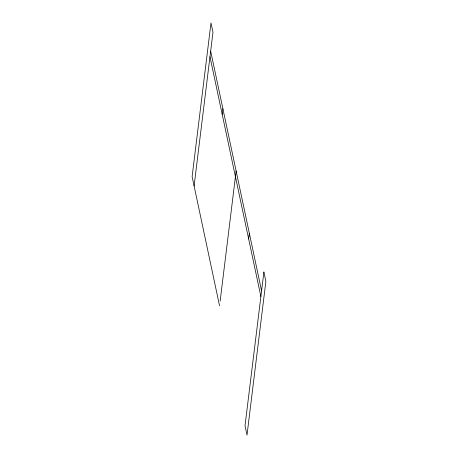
<?xml version="1.0" encoding="UTF-8"?>
<svg xmlns="http://www.w3.org/2000/svg" width="458" height="458" viewBox="0 0 458 458"><rect width="100%" height="100%" fill="white"/><g stroke="black" fill="none" stroke-linecap="round" stroke-linejoin="round"><path stroke-width="0.69" d="M194.106 185.971L212.981 32.243L210.995 22.9L192.12 176.628L219.559 305.864M222.204 114.374L222.897 108.718M220.143 301.152L236.122 171M248.654 238.939L249.347 233.282M210.663 51.107L261.581 290.893M209.97 56.763L260.883 296.549M263.894 272.029L245.019 425.757L247.005 435.1L265.88 281.372L263.894 272.029"/></g></svg>
